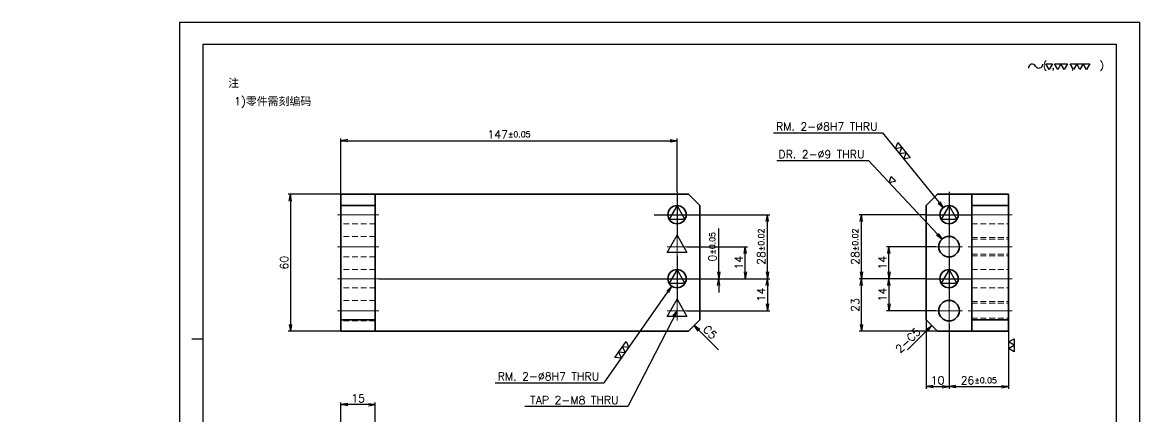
# Model space of a CAD drawing. Header units: millimetres. Extents: x 11035 to 42401, y -8968 to 2503.
# Drawn here: x 14685.2 to 15176.3, y 1439.6 to 1612.1 of the extents above; entities that cross this region are included whole.
import ezdxf

# ---------------------------------------------------------------- set-up
doc = ezdxf.new("R2010")
doc.units = ezdxf.units.MM
doc.linetypes.add('CENTER-HOKUTO', pattern=[23, 20, -1, 1, -1])
doc.linetypes.add('HIDDEN-HOKUTO', pattern=[3.8, 2.5, -1.3])
doc.layers.add('AM_7', color=2, linetype='CENTER-HOKUTO', lineweight=30)
doc.layers.add('AM_HID', color=1, linetype='HIDDEN-HOKUTO', lineweight=25)
doc.layers.add('title_frame', color=7, linetype='Continuous')
doc.layers.add('word_dim', color=253, linetype='Continuous')
doc.styles.get("Standard").update_dxf_attribs({"font": 'romans.shx', "bigfont": 'bigfont.shx'})
doc.dimstyles.new('RS1-1', dxfattribs={"dimtxt": 3.5, "dimasz": 3, "dimexe": 1, "dimexo": 0, "dimgap": 1, "dimtad": 3, "dimdsep": 46, "dimtxsty": 'Standard', "dimblk1": 'OPEN', "dimblk2": 'OPEN', "dimsah": 1, "dimcen": 0, "dimclrd": 256, "dimclre": 256, "dimclrt": 3, "dimazin": 2, "dimtfac": 1, "dimtmove": 0, "dimatfit": 3, "dimldrblk": 'OPEN', "dimfxl": 0, "dimtolj": 1, "dimtzin": 0, "dimarcsym": 0})

# ---------------------------------------------------------------- blocks, each defined once
blk = doc.blocks.new('shiage0')
at = {"layer": 'word_dim', "color": 3, "linetype": 'Continuous'}
for centre, start, end in [((1.69, 0), 30, 180), ((4.61, 1.69), 210, 0)]:
    blk.add_arc(centre, 1.69, start, end, dxfattribs=at)
blk = doc.blocks.new('10')
at = {"layer": 'title_frame', "color": 3, "linetype": 'Continuous'}
for points in [[(9.63, 2.65), (8.18, 5.15), (11.07, 5.15)], [(13.31, 2.65), (11.86, 5.15), (17.64, 5.15), (16.2, 2.65), (14.75, 5.15)], [(20.17, 2.65), (18.73, 5.15), (27.4, 5.15), (25.95, 2.65), (24.51, 5.15), (23.06, 2.65), (21.62, 5.15)]]:
    blk.add_lwpolyline(points, close=True, dxfattribs=at)
blk.add_blockref('shiage0', (0.52, 3.24), dxfattribs=at)
blk.add_text('( ,   ,     )', height=3, dxfattribs=at).set_placement((6.84, 2.97))
blk = doc.blocks.new('_Open')
at = {"color": 0, "lineweight": -2}
for p, q in [((-1, 0.17), (0, 0)), ((-1, -0.17), (0, 0)), ((0, 0), (-1, 0))]:
    blk.add_line(p, q, dxfattribs=at)
blk = doc.blocks.new('*D104')
at = {"layer": 'DEFPOINTS', "color": 0, "linetype": 'Continuous', "ltscale": 2}
for p in [(14824.45, 1444.81), (14824.45, 1420.29), (14839.45, 1420.29)]:
    blk.add_point(p, dxfattribs=at)
at = {"layer": 'word_dim', "linetype": 'Continuous', "lineweight": -2, "ltscale": 2}
for p, q in [((14824.45, 1420.29), (14824.45, 1445.81)), ((14836.45, 1444.81), (14827.45, 1444.81)), ((14839.45, 1420.29), (14839.45, 1445.81))]:
    blk.add_line(p, q, dxfattribs=at)
at = {"layer": 'word_dim', "linetype": 'Continuous', "lineweight": -2, "ltscale": 2, "xscale": 3, "yscale": 3, "zscale": 3, "rotation": 180}
blk.add_blockref('_Open', (14824.45, 1444.81), dxfattribs=at)
at = {"layer": 'word_dim', "linetype": 'Continuous', "lineweight": -2, "ltscale": 2, "xscale": 3, "yscale": 3, "zscale": 3}
blk.add_blockref('_Open', (14839.45, 1444.81), dxfattribs=at)
at = {"layer": 'word_dim', "color": 3, "linetype": 'Continuous', "ltscale": 2, "insert": (14831.95, 1447.56), "char_height": 3.5, "attachment_point": 5}
blk.add_mtext('\\A1;15', dxfattribs=at)
blk = doc.blocks.new('*D106')
at = {"layer": 'DEFPOINTS', "color": 0, "linetype": 'Continuous', "ltscale": 2}
for p in [(14831.95, 1536.93), (14802.37, 1476.93), (14831.95, 1476.93)]:
    blk.add_point(p, dxfattribs=at)
at = {"layer": 'word_dim', "linetype": 'Continuous', "lineweight": -2, "ltscale": 2}
for p, q in [((14831.95, 1536.93), (14801.37, 1536.93)), ((14802.37, 1533.93), (14802.37, 1479.93)), ((14831.95, 1476.93), (14801.37, 1476.93))]:
    blk.add_line(p, q, dxfattribs=at)
at = {"layer": 'word_dim', "linetype": 'Continuous', "lineweight": -2, "ltscale": 2, "xscale": 3, "yscale": 3, "zscale": 3}
for p, rotation in [((14802.37, 1536.93), 90), ((14802.37, 1476.93), 270)]:
    blk.add_blockref('_Open', p, dxfattribs=dict(at, rotation=rotation))
at = {"layer": 'word_dim', "color": 3, "linetype": 'Continuous', "ltscale": 2, "insert": (14799.62, 1506.93), "char_height": 3.5, "attachment_point": 5, "rotation": 90}
blk.add_mtext('\\A1;60', dxfattribs=at)
blk = doc.blocks.new('MARK_8PIN')
at = {"color": 3, "linetype": 'Continuous'}
blk.add_lwpolyline([(0, 4), (-3.46, -2), (3.46, -2)], close=True, dxfattribs=at)
blk.add_circle((0, 0), 4, dxfattribs=at)
blk = doc.blocks.new('MARK_CENTER')
at = {"color": 2, "linetype": 'CENTER-HOKUTO'}
for p, q in [((0, 10), (0, -10)), ((-10, 0), (10, 0))]:
    blk.add_line(p, q, dxfattribs=at)
blk = doc.blocks.new('*D108')
at = {"layer": 'DEFPOINTS', "color": 0, "linetype": 'Continuous', "ltscale": 2}
for p in [(15080.41, 1481.93), (15090.41, 1480.08), (15090.41, 1452.68)]:
    blk.add_point(p, dxfattribs=at)
at = {"layer": 'word_dim', "linetype": 'Continuous', "lineweight": -2, "ltscale": 2}
for p, q in [((15080.41, 1481.93), (15080.41, 1451.68)), ((15090.41, 1480.08), (15090.41, 1451.68)), ((15083.41, 1452.68), (15087.41, 1452.68))]:
    blk.add_line(p, q, dxfattribs=at)
at = {"layer": 'word_dim', "linetype": 'Continuous', "lineweight": -2, "ltscale": 2, "xscale": 3, "yscale": 3, "zscale": 3, "rotation": 180}
blk.add_blockref('_Open', (15080.41, 1452.68), dxfattribs=at)
at = {"layer": 'word_dim', "linetype": 'Continuous', "lineweight": -2, "ltscale": 2, "xscale": 3, "yscale": 3, "zscale": 3}
blk.add_blockref('_Open', (15090.41, 1452.68), dxfattribs=at)
at = {"layer": 'word_dim', "color": 3, "linetype": 'Continuous', "ltscale": 2, "insert": (15085.41, 1455.43), "char_height": 3.5, "attachment_point": 5}
blk.add_mtext('\\A1;10', dxfattribs=at)
blk = doc.blocks.new('*D109')
at = {"layer": 'DEFPOINTS', "color": 0, "linetype": 'Continuous', "ltscale": 2}
for p in [(15090.41, 1480.08), (15116.41, 1476.93), (15116.41, 1452.68)]:
    blk.add_point(p, dxfattribs=at)
at = {"layer": 'word_dim', "linetype": 'Continuous', "lineweight": -2, "ltscale": 2}
for p, q in [((15090.41, 1480.08), (15090.41, 1451.68)), ((15116.41, 1476.93), (15116.41, 1451.68)), ((15093.41, 1452.68), (15113.41, 1452.68))]:
    blk.add_line(p, q, dxfattribs=at)
at = {"layer": 'word_dim', "linetype": 'Continuous', "lineweight": -2, "ltscale": 2, "xscale": 3, "yscale": 3, "zscale": 3, "rotation": 180}
blk.add_blockref('_Open', (15090.41, 1452.68), dxfattribs=at)
at = {"layer": 'word_dim', "linetype": 'Continuous', "lineweight": -2, "ltscale": 2, "xscale": 3, "yscale": 3, "zscale": 3}
blk.add_blockref('_Open', (15116.41, 1452.68), dxfattribs=at)
at = {"layer": 'word_dim', "color": 3, "linetype": 'Continuous', "ltscale": 2, "insert": (15103.41, 1455.43), "char_height": 3.5, "attachment_point": 5}
blk.add_mtext('\\A1;26{\\H0.715x;%%p0.05}', dxfattribs=at)
blk = doc.blocks.new('*D110')
at = {"layer": 'DEFPOINTS', "color": 0, "linetype": 'Continuous', "ltscale": 2}
for p in [(15052.11, 1499.93), (15080.41, 1499.93), (15085.41, 1476.93)]:
    blk.add_point(p, dxfattribs=at)
at = {"layer": 'word_dim', "linetype": 'Continuous', "lineweight": -2, "ltscale": 2}
for p, q in [((15080.41, 1499.93), (15051.11, 1499.93)), ((15052.11, 1479.93), (15052.11, 1496.93)), ((15085.41, 1476.93), (15051.11, 1476.93))]:
    blk.add_line(p, q, dxfattribs=at)
at = {"layer": 'word_dim', "linetype": 'Continuous', "lineweight": -2, "ltscale": 2, "xscale": 3, "yscale": 3, "zscale": 3}
for p, rotation in [((15052.11, 1499.93), 90), ((15052.11, 1476.93), 270)]:
    blk.add_blockref('_Open', p, dxfattribs=dict(at, rotation=rotation))
at = {"layer": 'word_dim', "color": 3, "linetype": 'Continuous', "ltscale": 2, "insert": (15049.36, 1488.43), "char_height": 3.5, "attachment_point": 5, "rotation": 90}
blk.add_mtext('\\A1;23', dxfattribs=at)
blk = doc.blocks.new('*D111')
at = {"layer": 'DEFPOINTS', "color": 0, "linetype": 'Continuous', "ltscale": 2}
for p in [(15052.11, 1527.93), (15080.41, 1527.93), (15080.41, 1499.93)]:
    blk.add_point(p, dxfattribs=at)
at = {"layer": 'word_dim', "linetype": 'Continuous', "lineweight": -2, "ltscale": 2}
for p, q in [((15080.41, 1527.93), (15051.11, 1527.93)), ((15052.11, 1502.93), (15052.11, 1524.93)), ((15080.41, 1499.93), (15051.11, 1499.93))]:
    blk.add_line(p, q, dxfattribs=at)
at = {"layer": 'word_dim', "linetype": 'Continuous', "lineweight": -2, "ltscale": 2, "xscale": 3, "yscale": 3, "zscale": 3}
for p, rotation in [((15052.11, 1527.93), 90), ((15052.11, 1499.93), 270)]:
    blk.add_blockref('_Open', p, dxfattribs=dict(at, rotation=rotation))
at = {"layer": 'word_dim', "color": 3, "linetype": 'Continuous', "ltscale": 2, "insert": (15049.36, 1513.93), "char_height": 3.5, "attachment_point": 5, "rotation": 90}
blk.add_mtext('\\A1;28{\\H0.715x;%%p0.02}', dxfattribs=at)
blk = doc.blocks.new('*D112')
at = {"layer": 'DEFPOINTS', "color": 0, "linetype": 'Continuous', "ltscale": 2}
for p in [(15064.11, 1513.93), (15084.56, 1513.93), (15080.41, 1499.93)]:
    blk.add_point(p, dxfattribs=at)
at = {"layer": 'word_dim', "linetype": 'Continuous', "lineweight": -2, "ltscale": 2}
for p, q in [((15084.56, 1513.93), (15063.11, 1513.93)), ((15064.11, 1502.93), (15064.11, 1510.93)), ((15080.41, 1499.93), (15063.11, 1499.93))]:
    blk.add_line(p, q, dxfattribs=at)
at = {"layer": 'word_dim', "linetype": 'Continuous', "lineweight": -2, "ltscale": 2, "xscale": 3, "yscale": 3, "zscale": 3}
for p, rotation in [((15064.11, 1513.93), 90), ((15064.11, 1499.93), 270)]:
    blk.add_blockref('_Open', p, dxfattribs=dict(at, rotation=rotation))
at = {"layer": 'word_dim', "color": 3, "linetype": 'Continuous', "ltscale": 2, "insert": (15061.36, 1506.93), "char_height": 3.5, "attachment_point": 5, "rotation": 90}
blk.add_mtext('\\A1;14', dxfattribs=at)
blk = doc.blocks.new('*D113')
at = {"layer": 'DEFPOINTS', "color": 0, "linetype": 'Continuous', "ltscale": 2}
for p in [(15080.41, 1499.93), (15064.11, 1485.93), (15084.56, 1485.93)]:
    blk.add_point(p, dxfattribs=at)
at = {"layer": 'word_dim', "linetype": 'Continuous', "lineweight": -2, "ltscale": 2}
for p, q in [((15080.41, 1499.93), (15063.11, 1499.93)), ((15064.11, 1496.93), (15064.11, 1488.93)), ((15084.56, 1485.93), (15063.11, 1485.93))]:
    blk.add_line(p, q, dxfattribs=at)
at = {"layer": 'word_dim', "linetype": 'Continuous', "lineweight": -2, "ltscale": 2, "xscale": 3, "yscale": 3, "zscale": 3}
for p, rotation in [((15064.11, 1499.93), 90), ((15064.11, 1485.93), 270)]:
    blk.add_blockref('_Open', p, dxfattribs=dict(at, rotation=rotation))
at = {"layer": 'word_dim', "color": 3, "linetype": 'Continuous', "ltscale": 2, "insert": (15061.36, 1492.93), "char_height": 3.5, "attachment_point": 5, "rotation": 90}
blk.add_mtext('\\A1;14', dxfattribs=at)
blk = doc.blocks.new('MARK_M8BOLT')
at = {"color": 3, "linetype": 'Continuous'}
for p, q in [((-2.17, -1.25), (0, 2.5)), ((0, 2.5), (2.17, -1.25)), ((2.17, -1.25), (-2.17, -1.25))]:
    blk.add_line(p, q, dxfattribs=at)
blk = doc.blocks.new('*D114')
at = {"layer": 'DEFPOINTS', "color": 0, "linetype": 'Continuous', "ltscale": 2}
for p in [(14971.45, 1560.33), (14971.45, 1537.93), (14824.45, 1536.93)]:
    blk.add_point(p, dxfattribs=at)
at = {"layer": 'word_dim', "linetype": 'Continuous', "lineweight": -2, "ltscale": 2}
for p, q in [((14824.45, 1536.93), (14824.45, 1561.33)), ((14827.45, 1560.33), (14968.45, 1560.33)), ((14971.45, 1537.93), (14971.45, 1561.33))]:
    blk.add_line(p, q, dxfattribs=at)
at = {"layer": 'word_dim', "linetype": 'Continuous', "lineweight": -2, "ltscale": 2, "xscale": 3, "yscale": 3, "zscale": 3, "rotation": 180}
blk.add_blockref('_Open', (14824.45, 1560.33), dxfattribs=at)
at = {"layer": 'word_dim', "linetype": 'Continuous', "lineweight": -2, "ltscale": 2, "xscale": 3, "yscale": 3, "zscale": 3}
blk.add_blockref('_Open', (14971.45, 1560.33), dxfattribs=at)
at = {"layer": 'word_dim', "color": 3, "linetype": 'Continuous', "ltscale": 2, "insert": (14897.95, 1563.08), "char_height": 3.5, "attachment_point": 5}
blk.add_mtext('\\A1;147{\\H0.715x;%%p0.05}', dxfattribs=at)
blk = doc.blocks.new('*D115')
at = {"layer": 'DEFPOINTS', "color": 0, "linetype": 'Continuous', "ltscale": 2}
for p in [(14840.95, 1499.93), (14981.45, 1499.93), (14989.66, 1499.93)]:
    blk.add_point(p, dxfattribs=at)
at = {"layer": 'word_dim', "linetype": 'Continuous', "lineweight": -2, "ltscale": 2}
for p, q in [((14989.66, 1502.93), (14989.66, 1521.85)), ((14840.95, 1499.93), (14990.66, 1499.93)), ((14981.45, 1499.93), (14990.66, 1499.93)), ((14989.66, 1496.93), (14989.66, 1493.93))]:
    blk.add_line(p, q, dxfattribs=at)
at = {"layer": 'word_dim', "linetype": 'Continuous', "lineweight": -2, "ltscale": 2, "xscale": 3, "yscale": 3, "zscale": 3}
for rotation in [270, 90]:
    blk.add_blockref('_Open', (14989.66, 1499.93), dxfattribs=dict(at, rotation=rotation))
at = {"layer": 'word_dim', "color": 3, "linetype": 'Continuous', "ltscale": 2, "insert": (14986.91, 1513.89), "char_height": 3.5, "attachment_point": 5, "rotation": 90}
blk.add_mtext('\\A1;0{\\H0.715x;%%p0.05}', dxfattribs=at)
blk = doc.blocks.new('*D116')
at = {"layer": 'DEFPOINTS', "color": 0, "linetype": 'Continuous', "ltscale": 2}
for p in [(14979.19, 1527.93), (15010.98, 1527.93), (14979.19, 1499.93)]:
    blk.add_point(p, dxfattribs=at)
at = {"layer": 'word_dim', "linetype": 'Continuous', "lineweight": -2, "ltscale": 2}
for p, q in [((14979.19, 1527.93), (15011.98, 1527.93)), ((15010.98, 1502.93), (15010.98, 1524.93)), ((14979.19, 1499.93), (15011.98, 1499.93))]:
    blk.add_line(p, q, dxfattribs=at)
at = {"layer": 'word_dim', "linetype": 'Continuous', "lineweight": -2, "ltscale": 2, "xscale": 3, "yscale": 3, "zscale": 3}
for p, rotation in [((15010.98, 1527.93), 90), ((15010.98, 1499.93), 270)]:
    blk.add_blockref('_Open', p, dxfattribs=dict(at, rotation=rotation))
at = {"layer": 'word_dim', "color": 3, "linetype": 'Continuous', "ltscale": 2, "insert": (15008.23, 1513.93), "char_height": 3.5, "attachment_point": 5, "rotation": 90}
blk.add_mtext('\\A1;28{\\H0.715x;%%p0.02}', dxfattribs=at)
blk = doc.blocks.new('*D117')
at = {"layer": 'DEFPOINTS', "color": 0, "linetype": 'Continuous', "ltscale": 2}
for p in [(14979.19, 1499.93), (14975.77, 1485.93), (15010.98, 1485.93)]:
    blk.add_point(p, dxfattribs=at)
at = {"layer": 'word_dim', "linetype": 'Continuous', "lineweight": -2, "ltscale": 2}
for p, q in [((14979.19, 1499.93), (15011.98, 1499.93)), ((15010.98, 1496.93), (15010.98, 1488.93)), ((14975.77, 1485.93), (15011.98, 1485.93))]:
    blk.add_line(p, q, dxfattribs=at)
at = {"layer": 'word_dim', "linetype": 'Continuous', "lineweight": -2, "ltscale": 2, "xscale": 3, "yscale": 3, "zscale": 3}
for p, rotation in [((15010.98, 1499.93), 90), ((15010.98, 1485.93), 270)]:
    blk.add_blockref('_Open', p, dxfattribs=dict(at, rotation=rotation))
at = {"layer": 'word_dim', "color": 3, "linetype": 'Continuous', "ltscale": 2, "insert": (15008.23, 1492.93), "char_height": 3.5, "attachment_point": 5, "rotation": 90}
blk.add_mtext('\\A1;14', dxfattribs=at)
blk = doc.blocks.new('*D118')
at = {"layer": 'DEFPOINTS', "color": 0, "linetype": 'Continuous', "ltscale": 2}
for p in [(14975.77, 1513.93), (15001.26, 1513.93), (14979.19, 1499.93)]:
    blk.add_point(p, dxfattribs=at)
at = {"layer": 'word_dim', "linetype": 'Continuous', "lineweight": -2, "ltscale": 2}
for p, q in [((14975.77, 1513.93), (15002.26, 1513.93)), ((15001.26, 1502.93), (15001.26, 1510.93)), ((14979.19, 1499.93), (15002.26, 1499.93))]:
    blk.add_line(p, q, dxfattribs=at)
at = {"layer": 'word_dim', "linetype": 'Continuous', "lineweight": -2, "ltscale": 2, "xscale": 3, "yscale": 3, "zscale": 3}
for p, rotation in [((15001.26, 1513.93), 90), ((15001.26, 1499.93), 270)]:
    blk.add_blockref('_Open', p, dxfattribs=dict(at, rotation=rotation))
at = {"layer": 'word_dim', "color": 3, "linetype": 'Continuous', "ltscale": 2, "insert": (14998.51, 1506.93), "char_height": 3.5, "attachment_point": 5, "rotation": 90}
blk.add_mtext('\\A1;14', dxfattribs=at)
blk = doc.blocks.new('*D119')
at = {"layer": 'DEFPOINTS', "color": 0, "linetype": 'Continuous', "ltscale": 2}
for p in [(14973.75, 1503.21), (14969.16, 1496.66)]:
    blk.add_point(p, dxfattribs=at)
at = {"layer": 'word_dim', "linetype": 'Continuous', "lineweight": -2, "ltscale": 2}
for p, q in [((14939.57, 1454.42), (14967.44, 1494.2)), ((14891.87, 1454.42), (14939.57, 1454.42))]:
    blk.add_line(p, q, dxfattribs=at)
at = {"layer": 'word_dim', "linetype": 'Continuous', "lineweight": -2, "ltscale": 2, "xscale": 3, "yscale": 3, "zscale": 3, "rotation": 54.99461446905276}
blk.add_blockref('_Open', (14969.16, 1496.66), dxfattribs=at)
at = {"layer": 'word_dim', "color": 3, "linetype": 'Continuous', "ltscale": 2, "insert": (14915.22, 1457.17), "char_height": 3.5, "attachment_point": 5}
blk.add_mtext('\\A1;RM. 2-∅8H7 THRU', dxfattribs=at)
blk = doc.blocks.new('shiage3')
at = {"layer": 'word_dim', "color": 3, "linetype": 'Continuous'}
for p, q in [((-1.44, 2.5), (7.22, 2.5)), ((0, 0), (-1.44, 2.5)), ((1.44, 2.5), (0, 0)), ((2.89, 0), (1.44, 2.5)), ((4.33, 2.5), (2.89, 0)), ((5.77, 0), (4.33, 2.5)), ((7.22, 2.5), (5.77, 0))]:
    blk.add_line(p, q, dxfattribs=at)
blk = doc.blocks.new('*D120')
at = {"layer": 'DEFPOINTS', "color": 0, "linetype": 'Continuous', "ltscale": 2}
for p in [(15087.88, 1531.04), (15092.93, 1524.83)]:
    blk.add_point(p, dxfattribs=at)
at = {"layer": 'word_dim', "linetype": 'Continuous', "lineweight": -2, "ltscale": 2}
for p, q in [((15013.6, 1563.77), (15061.3, 1563.77)), ((15061.3, 1563.77), (15085.99, 1533.37))]:
    blk.add_line(p, q, dxfattribs=at)
at = {"layer": 'word_dim', "linetype": 'Continuous', "lineweight": -2, "ltscale": 2, "xscale": 3, "yscale": 3, "zscale": 3, "rotation": 309.0834844976222}
blk.add_blockref('_Open', (15087.88, 1531.04), dxfattribs=at)
at = {"layer": 'word_dim', "color": 3, "linetype": 'Continuous', "ltscale": 2, "insert": (15036.95, 1566.52), "char_height": 3.5, "attachment_point": 5}
blk.add_mtext('\\A1;RM. 2-∅8H7 THRU', dxfattribs=at)
blk = doc.blocks.new('*D121')
at = {"layer": 'DEFPOINTS', "color": 0, "linetype": 'Continuous', "ltscale": 2}
for p in [(15087.33, 1517.22), (15093.48, 1510.65)]:
    blk.add_point(p, dxfattribs=at)
at = {"layer": 'word_dim', "linetype": 'Continuous', "lineweight": -2, "ltscale": 2}
for p, q in [((15015.02, 1551.62), (15055.22, 1551.62)), ((15055.22, 1551.62), (15085.29, 1519.42))]:
    blk.add_line(p, q, dxfattribs=at)
at = {"layer": 'word_dim', "linetype": 'Continuous', "lineweight": -2, "ltscale": 2, "xscale": 3, "yscale": 3, "zscale": 3, "rotation": 313.0379318166086}
blk.add_blockref('_Open', (15087.33, 1517.22), dxfattribs=at)
at = {"layer": 'word_dim', "color": 3, "linetype": 'Continuous', "ltscale": 2, "insert": (15034.62, 1554.37), "char_height": 3.5, "attachment_point": 5}
blk.add_mtext('\\A1;DR. 2-∅9 THRU', dxfattribs=at)
blk = doc.blocks.new('shiage1')
at = {"layer": 'word_dim', "color": 3, "linetype": 'Continuous'}
for p, q in [((0, 0), (-1.44, 2.5)), ((-1.44, 2.5), (1.44, 2.5)), ((1.44, 2.5), (0, 0))]:
    blk.add_line(p, q, dxfattribs=at)
blk = doc.blocks.new('*D174')
at = {"layer": 'DEFPOINTS', "color": 0, "linetype": 'Continuous', "ltscale": 2}
for p in [(12963.48, 1497.4), (12979.48, 1497.4), (12979.48, 1483.71), (15859.98, 1372.29), (15847.48, 1361.98)]:
    blk.add_point(p, dxfattribs=at)
at = {"layer": 'word_dim', "linetype": 'Continuous', "lineweight": -2, "ltscale": 2}
for p, q in [((12963.48, 1497.4), (12963.48, 1482.71)), ((12979.48, 1497.4), (12979.48, 1482.71)), ((12966.48, 1483.71), (12976.48, 1483.71)), ((12979.48, 1483.71), (13007.42, 1483.71)), ((15819.06, 1338.55), (15845.16, 1360.07)), ((15774.52, 1338.55), (15819.06, 1338.55))]:
    blk.add_line(p, q, dxfattribs=at)
at = {"layer": 'word_dim', "linetype": 'Continuous', "lineweight": -2, "ltscale": 2, "xscale": 3, "yscale": 3, "zscale": 3}
for p, rotation in [((12963.48, 1483.71), 180), ((15847.48, 1361.98), 39.50519903359829)]:
    blk.add_blockref('_Open', p, dxfattribs=dict(at, rotation=rotation))
blk.add_blockref('_Open', (12979.48, 1483.71), dxfattribs=at)
at = {"layer": 'word_dim', "color": 3, "linetype": 'Continuous', "ltscale": 2, "char_height": 3.5, "attachment_point": 5}
for s, insert in [('\\A1;%%C16 g6', (12997.7, 1487.04)), ('\\A1;DR. ∅16.2 THRU', (15794.46, 1341.3))]:
    blk.add_mtext(s, dxfattribs=dict(at, insert=insert))
blk = doc.blocks.new('*D176')
at = {"layer": 'DEFPOINTS', "color": 0, "linetype": 'Continuous', "ltscale": 2}
for p in [(12963.73, 1548.82), (12963.73, 1529.4), (12979.23, 1529.4)]:
    blk.add_point(p, dxfattribs=at)
at = {"layer": 'DEFPOINTS', "color": 0, "ltscale": 2}
for p in [(42286.85, -8849.77), (42263.85, -8854.69), (42286.85, -8857.69)]:
    blk.add_point(p, dxfattribs=at)
at = {"layer": 'word_dim', "linetype": 'Continuous', "lineweight": -2, "ltscale": 2}
for p, q in [((12963.73, 1548.82), (12934.02, 1548.82)), ((12963.73, 1529.4), (12963.73, 1549.82)), ((12976.23, 1548.82), (12966.73, 1548.82)), ((12979.23, 1529.4), (12979.23, 1549.82))]:
    blk.add_line(p, q, dxfattribs=at)
at = {"layer": 'word_dim', "lineweight": 25, "ltscale": 2}
for p, q in [((42263.85, -8854.69), (42263.85, -8848.77)), ((42266.85, -8849.77), (42283.85, -8849.77)), ((42286.85, -8857.69), (42286.85, -8848.77))]:
    blk.add_line(p, q, dxfattribs=at)
at = {"layer": 'word_dim', "linetype": 'Continuous', "lineweight": -2, "ltscale": 2, "xscale": 3, "yscale": 3, "zscale": 3, "rotation": 180}
blk.add_blockref('_Open', (12963.73, 1548.82), dxfattribs=at)
at = {"layer": 'word_dim', "linetype": 'Continuous', "lineweight": -2, "ltscale": 2, "xscale": 3, "yscale": 3, "zscale": 3}
blk.add_blockref('_Open', (12979.23, 1548.82), dxfattribs=at)
at = {"layer": 'word_dim', "lineweight": 25, "ltscale": 2, "xscale": 3, "yscale": 3, "zscale": 3, "rotation": 180}
blk.add_blockref('_Open', (42263.85, -8849.77), dxfattribs=at)
at = {"layer": 'word_dim', "lineweight": 25, "ltscale": 2, "xscale": 3, "yscale": 3, "zscale": 3}
blk.add_blockref('_Open', (42286.85, -8849.77), dxfattribs=at)
at = {"layer": 'word_dim', "color": 3, "linetype": 'Continuous', "ltscale": 2, "insert": (12947.37, 1552.67), "char_height": 3.5, "attachment_point": 5}
blk.add_mtext('\\A1;%%C15.5{\\H0.7x;\\S+0^ -0.05;}', dxfattribs=at)
at = {"layer": 'word_dim', "color": 3, "ltscale": 2, "insert": (42275.35, -8847.02), "char_height": 3.5, "attachment_point": 5}
blk.add_mtext('\\A1;23', dxfattribs=at)
blk = doc.blocks.new('*D177')
at = {"layer": 'DEFPOINTS', "color": 0, "linetype": 'Continuous', "ltscale": 2}
for p in [(12963.73, 1529.4), (12979.23, 1521.4), (13006.99, 1521.4)]:
    blk.add_point(p, dxfattribs=at)
at = {"layer": 'DEFPOINTS', "color": 0, "ltscale": 2}
for p in [(42316.85, -8864.8), (42321.85, -8874.69), (42316.85, -8883.05)]:
    blk.add_point(p, dxfattribs=at)
at = {"layer": 'word_dim', "linetype": 'Continuous', "lineweight": -2, "ltscale": 2}
for p, q in [((13006.99, 1532.4), (13006.99, 1535.4)), ((12963.73, 1529.4), (13007.99, 1529.4)), ((13006.99, 1529.4), (13006.99, 1521.4)), ((12979.23, 1521.4), (13007.99, 1521.4)), ((13006.99, 1518.4), (13006.99, 1515.4))]:
    blk.add_line(p, q, dxfattribs=at)
at = {"layer": 'word_dim', "lineweight": 25, "ltscale": 2}
for p, q in [((42316.85, -8864.8), (42316.85, -8884.05)), ((42321.85, -8874.69), (42321.85, -8884.05)), ((42313.85, -8883.05), (42310.85, -8883.05)), ((42321.85, -8883.05), (42316.85, -8883.05)), ((42324.85, -8883.05), (42327.85, -8883.05))]:
    blk.add_line(p, q, dxfattribs=at)
at = {"layer": 'word_dim', "linetype": 'Continuous', "lineweight": -2, "ltscale": 2, "xscale": 3, "yscale": 3, "zscale": 3}
for p, rotation in [((13006.99, 1529.4), 270), ((13006.99, 1521.4), 90)]:
    blk.add_blockref('_Open', p, dxfattribs=dict(at, rotation=rotation))
at = {"layer": 'word_dim', "lineweight": 25, "ltscale": 2, "xscale": 3, "yscale": 3, "zscale": 3}
blk.add_blockref('_Open', (42316.85, -8883.05), dxfattribs=at)
at = {"layer": 'word_dim', "lineweight": 25, "ltscale": 2, "xscale": 3, "yscale": 3, "zscale": 3, "rotation": 180}
blk.add_blockref('_Open', (42321.85, -8883.05), dxfattribs=at)
at = {"layer": 'word_dim', "color": 3, "linetype": 'Continuous', "ltscale": 2, "insert": (13004.24, 1525.4), "char_height": 3.5, "attachment_point": 5, "rotation": 90}
blk.add_mtext('\\A1;8', dxfattribs=at)
at = {"layer": 'word_dim', "color": 3, "ltscale": 2, "insert": (42319.35, -8880.3), "char_height": 3.5, "attachment_point": 5}
blk.add_mtext('\\A1;5', dxfattribs=at)
blk = doc.blocks.new('*D178')
at = {"layer": 'DEFPOINTS', "color": 0, "linetype": 'Continuous', "ltscale": 2}
for p in [(12976.24, 1569.81), (12969.75, 1539.82), (12973.21, 1539.82), (12963.73, 1529.4), (12979.23, 1529.4)]:
    blk.add_point(p, dxfattribs=at)
at = {"layer": 'DEFPOINTS', "color": 0, "ltscale": 2}
for p in [(42315.82, -8863.94), (42317.89, -8861.45)]:
    blk.add_point(p, dxfattribs=at)
at = {"layer": 'word_dim', "linetype": 'Continuous', "lineweight": -2, "ltscale": 2}
for q in [(12957.28, 1567.42), (12985.68, 1567.42)]:
    blk.add_line((12971.48, 1542.82), q, dxfattribs=at)
at = {"layer": 'word_dim', "lineweight": 25, "ltscale": 2}
for p, q in [((42335.5, -8840.23), (42319.81, -8859.14)), ((42377.1, -8840.23), (42335.5, -8840.23)), ((42315.82, -8863.94), (42317.89, -8861.45)), ((42313.9, -8866.25), (42311.99, -8868.56))]:
    blk.add_line(p, q, dxfattribs=at)
at = {"layer": 'word_dim', "linetype": 'Continuous', "lineweight": -2, "ltscale": 2}
blk.add_arc((12971.48, 1542.82), 27.4, 66.276, 113.724, dxfattribs=at)
at = {"layer": 'word_dim', "linetype": 'Continuous', "lineweight": -2, "ltscale": 2, "xscale": 3, "yscale": 3, "zscale": 3}
for p, rotation in [((12957.78, 1566.56), 206.8619962460085), ((12985.18, 1566.56), 333.1380037539915)]:
    blk.add_blockref('_Open', p, dxfattribs=dict(at, rotation=rotation))
at = {"layer": 'word_dim', "lineweight": 25, "ltscale": 2, "xscale": 3, "yscale": 3, "zscale": 3}
for p, rotation in [((42317.89, -8861.45), 230.3130372418511), ((42315.82, -8863.94), 50.31303724185107)]:
    blk.add_blockref('_Open', p, dxfattribs=dict(at, rotation=rotation))
at = {"layer": 'word_dim', "color": 3, "linetype": 'Continuous', "ltscale": 2, "insert": (12971.48, 1572.98), "char_height": 3.5, "attachment_point": 5}
blk.add_mtext('\\A1;60°', dxfattribs=at)
at = {"layer": 'word_dim', "color": 3, "ltscale": 2, "insert": (42356.8, -8837.48), "char_height": 3.5, "attachment_point": 5}
blk.add_mtext('\\A1;TAP{\\Fromans,bigfont|c134;.2-}M{\\Fromans,bigfont|c134;4} THRU', dxfattribs=at)
blk = doc.blocks.new('*D181')
at = {"layer": 'DEFPOINTS', "color": 0, "linetype": 'Continuous', "ltscale": 2}
for p in [(12943.98, 1506.4), (12998.98, 1506.4), (12943.98, 1471.43)]:
    blk.add_point(p, dxfattribs=at)
at = {"layer": 'DEFPOINTS', "color": 0, "ltscale": 2}
for p in [(42321.85, -8918.03), (42321.85, -8929.03), (42338, -8929.03)]:
    blk.add_point(p, dxfattribs=at)
at = {"layer": 'word_dim', "linetype": 'Continuous', "lineweight": -2, "ltscale": 2}
for p, q in [((12943.98, 1506.4), (12943.98, 1470.43)), ((12998.98, 1506.4), (12998.98, 1470.43)), ((12995.98, 1471.43), (12946.98, 1471.43))]:
    blk.add_line(p, q, dxfattribs=at)
at = {"layer": 'word_dim', "lineweight": 25, "ltscale": 2}
for p, q in [((42321.85, -8918.03), (42338.69, -8918.03)), ((42338, -8920.83), (42338, -8926.23)), ((42321.85, -8929.03), (42338.69, -8929.03))]:
    blk.add_line(p, q, dxfattribs=at)
at = {"layer": 'word_dim', "linetype": 'Continuous', "lineweight": -2, "ltscale": 2, "xscale": 3, "yscale": 3, "zscale": 3, "rotation": 180}
blk.add_blockref('_Open', (12943.98, 1471.43), dxfattribs=at)
at = {"layer": 'word_dim', "linetype": 'Continuous', "lineweight": -2, "ltscale": 2, "xscale": 3, "yscale": 3, "zscale": 3}
blk.add_blockref('_Open', (12998.98, 1471.43), dxfattribs=at)
at = {"layer": 'word_dim', "lineweight": 25, "ltscale": 2, "xscale": 2.8, "yscale": 2.8, "zscale": 2.8}
for p, rotation in [((42338, -8918.03), 90), ((42338, -8929.03), 270)]:
    blk.add_blockref('_Open', p, dxfattribs=dict(at, rotation=rotation))
at = {"layer": 'word_dim', "color": 3, "linetype": 'Continuous', "ltscale": 2, "insert": (12971.48, 1474.18), "char_height": 3.5, "attachment_point": 5}
blk.add_mtext('\\A1;%%c55', dxfattribs=at)
at = {"layer": 'word_dim', "color": 3, "ltscale": 2, "insert": (42335.55, -8923.53), "char_height": 3.5, "attachment_point": 5, "rotation": 90}
blk.add_mtext('\\A1;%%c11', dxfattribs=at)
blk = doc.blocks.new('*D186')
at = {"layer": 'DEFPOINTS', "color": 0, "linetype": 'Continuous', "ltscale": 2}
for p in [(12952.09, 1428.11), (12955.87, 1422.22)]:
    blk.add_point(p, dxfattribs=at)
at = {"layer": 'DEFPOINTS', "color": 0, "ltscale": 2}
for p in [(42286.85, -8931.53), (42311.85, -8935.53), (42311.85, -8957.81)]:
    blk.add_point(p, dxfattribs=at)
at = {"layer": 'word_dim', "linetype": 'Continuous', "lineweight": -2, "ltscale": 2}
for p, q in [((12901.13, 1448.14), (12939.23, 1448.14)), ((12939.23, 1448.14), (12950.47, 1430.63))]:
    blk.add_line(p, q, dxfattribs=at)
at = {"layer": 'word_dim', "lineweight": 25, "ltscale": 2}
for p, q in [((42286.85, -8931.53), (42286.85, -8958.81)), ((42311.85, -8935.53), (42311.85, -8958.81)), ((42289.85, -8957.81), (42308.85, -8957.81))]:
    blk.add_line(p, q, dxfattribs=at)
at = {"layer": 'word_dim', "linetype": 'Continuous', "lineweight": -2, "ltscale": 2, "xscale": 3, "yscale": 3, "zscale": 3, "rotation": 302.7024451392481}
blk.add_blockref('_Open', (12952.09, 1428.11), dxfattribs=at)
at = {"layer": 'word_dim', "lineweight": 25, "ltscale": 2, "xscale": 3, "yscale": 3, "zscale": 3, "rotation": 180}
blk.add_blockref('_Open', (42286.85, -8957.81), dxfattribs=at)
at = {"layer": 'word_dim', "lineweight": 25, "ltscale": 2, "xscale": 3, "yscale": 3, "zscale": 3}
blk.add_blockref('_Open', (42311.85, -8957.81), dxfattribs=at)
at = {"layer": 'word_dim', "color": 3, "linetype": 'Continuous', "ltscale": 2, "insert": (12919.68, 1450.89), "char_height": 3.5, "attachment_point": 5}
blk.add_mtext('\\A1;DR.4-∅7 THRU', dxfattribs=at)
at = {"layer": 'word_dim', "color": 3, "ltscale": 2, "insert": (42299.35, -8955.06), "char_height": 3.5, "attachment_point": 5}
blk.add_mtext('\\A1;25', dxfattribs=at)
blk = doc.blocks.new('*D187')
at = {"layer": 'DEFPOINTS', "color": 0, "linetype": 'Continuous', "ltscale": 2}
for p in [(12993.55, 1428.66), (12984.42, 1421.67)]:
    blk.add_point(p, dxfattribs=at)
at = {"layer": 'DEFPOINTS', "color": 0, "ltscale": 2}
for p in [(42263.85, -8929.78), (42321.85, -8935.53), (42321.85, -8967.22)]:
    blk.add_point(p, dxfattribs=at)
at = {"layer": 'word_dim', "linetype": 'Continuous', "lineweight": -2, "ltscale": 2}
for p, q in [((13010.45, 1441.61), (12995.93, 1430.48)), ((13054.32, 1441.61), (13010.45, 1441.61))]:
    blk.add_line(p, q, dxfattribs=at)
at = {"layer": 'word_dim', "lineweight": 25, "ltscale": 2}
for p, q in [((42263.85, -8929.78), (42263.85, -8968.22)), ((42321.85, -8935.53), (42321.85, -8968.22)), ((42266.85, -8967.22), (42318.85, -8967.22))]:
    blk.add_line(p, q, dxfattribs=at)
at = {"layer": 'word_dim', "linetype": 'Continuous', "lineweight": -2, "ltscale": 2, "xscale": 3, "yscale": 3, "zscale": 3, "rotation": 217.4505333266738}
blk.add_blockref('_Open', (12993.55, 1428.66), dxfattribs=at)
at = {"layer": 'word_dim', "lineweight": 25, "ltscale": 2, "xscale": 3, "yscale": 3, "zscale": 3, "rotation": 180}
blk.add_blockref('_Open', (42263.85, -8967.22), dxfattribs=at)
at = {"layer": 'word_dim', "lineweight": 25, "ltscale": 2, "xscale": 3, "yscale": 3, "zscale": 3}
blk.add_blockref('_Open', (42321.85, -8967.22), dxfattribs=at)
at = {"layer": 'word_dim', "color": 3, "linetype": 'Continuous', "ltscale": 2, "insert": (13032.88, 1444.36), "char_height": 3.5, "attachment_point": 5}
blk.add_mtext('\\A1;DR 4-∅11.5 DP8', dxfattribs=at)
at = {"layer": 'word_dim', "color": 3, "ltscale": 2, "insert": (42292.85, -8964.47), "char_height": 3.5, "attachment_point": 5}
blk.add_mtext('\\A1;58', dxfattribs=at)

msp = doc.modelspace()

# ---------------------------------------------------------------- linework, layer by layer
at = {"color": 7, "lineweight": 35, "ltscale": 0.125}
for p, q in [((14824.452, 1536.935), (14824.452, 1531.935)), ((14839.452, 1531.935), (14839.452, 1536.935)), ((15100.405, 1536.935), (15100.405, 1531.935)), ((15116.405, 1531.935), (15116.405, 1536.935)), ((14824.452, 1481.935), (14824.452, 1476.935)), ((14839.452, 1481.935), (14839.452, 1476.935)), ((15100.405, 1476.935), (15100.405, 1481.935)), ((15116.405, 1481.935), (15116.405, 1476.935))]:
    msp.add_line(p, q, dxfattribs=at)
at = {"color": 7, "lineweight": 35, "ltscale": 0.375}
for p, q in [((14824.452, 1536.935), (14839.452, 1536.935)), ((15085.405, 1536.935), (15100.405, 1536.935)), ((14824.452, 1531.935), (14839.452, 1531.935)), ((14824.452, 1481.935), (14839.452, 1481.935)), ((14824.452, 1476.935), (14839.452, 1476.935)), ((15085.405, 1476.935), (15100.405, 1476.935))]:
    msp.add_line(p, q, dxfattribs=at)
at = {"color": 7, "lineweight": 35}
for p, q in [((14839.452, 1536.935), (14976.452, 1536.935)), ((14824.452, 1481.935), (14824.452, 1531.935)), ((14839.452, 1481.935), (14839.452, 1531.935)), ((14981.452, 1531.935), (14981.452, 1481.935)), ((15080.405, 1481.935), (15080.405, 1531.935)), ((15100.405, 1531.935), (15100.405, 1481.935)), ((15116.405, 1531.935), (15116.405, 1481.935)), ((14839.452, 1476.935), (14976.452, 1476.935))]:
    msp.add_line(p, q, dxfattribs=at)
at = {"color": 7, "lineweight": 35, "ltscale": 0.176777}
for p, q in [((14976.452, 1536.935), (14981.452, 1531.935)), ((15080.405, 1531.935), (15085.405, 1536.935)), ((14976.452, 1476.935), (14981.452, 1481.935)), ((15080.405, 1481.935), (15085.405, 1476.935))]:
    msp.add_line(p, q, dxfattribs=at)
at = {"color": 7, "lineweight": 35, "ltscale": 0.4}
for p, q in [((15100.405, 1536.935), (15116.405, 1536.935)), ((15100.405, 1531.935), (15116.405, 1531.935)), ((15100.405, 1481.935), (15116.405, 1481.935)), ((15100.405, 1476.935), (15116.405, 1476.935))]:
    msp.add_line(p, q, dxfattribs=at)
at = {"color": 7, "lineweight": 35}
for centre, radius in [((14971.452, 1527.935), 4), ((15090.405, 1527.935), 4), ((15090.405, 1513.935), 4.5), ((14971.452, 1499.935), 4), ((15090.405, 1499.935), 4), ((15090.405, 1485.935), 4.5)]:
    msp.add_circle(centre, radius, dxfattribs=at)
at = {"layer": 'AM_7', "color": 2, "lineweight": 13}
for p, q in [((14971.452, 1533.135), (14971.452, 1522.735)), ((15090.405, 1533.135), (15090.405, 1522.735)), ((14840.952, 1527.935), (14822.951, 1527.935)), ((14976.652, 1527.935), (14966.252, 1527.935)), ((15095.605, 1527.935), (15085.205, 1527.935)), ((15098.805, 1527.935), (15118.005, 1527.935)), ((14971.452, 1518.255), (14971.452, 1509.614)), ((15090.405, 1519.785), (15090.405, 1508.085)), ((14840.952, 1513.935), (14822.951, 1513.935)), ((14975.772, 1513.935), (14967.131, 1513.935)), ((15096.255, 1513.935), (15084.555, 1513.935)), ((15098.805, 1513.935), (15118.005, 1513.935)), ((14971.452, 1505.135), (14971.452, 1494.735)), ((15090.405, 1505.135), (15090.405, 1494.735)), ((14840.952, 1499.935), (14822.951, 1499.935)), ((14976.652, 1499.935), (14966.252, 1499.935)), ((15095.605, 1499.935), (15085.205, 1499.935)), ((15098.805, 1499.935), (15118.005, 1499.935)), ((14971.452, 1490.255), (14971.452, 1481.614)), ((15090.405, 1491.785), (15090.405, 1480.085)), ((14840.952, 1485.935), (14822.951, 1485.935)), ((14975.772, 1485.935), (14967.131, 1485.935)), ((15096.255, 1485.935), (15084.555, 1485.935)), ((15098.805, 1485.935), (15118.005, 1485.935))]:
    msp.add_line(p, q, dxfattribs=at)
at = {"layer": 'AM_HID', "color": 1, "lineweight": 13}
for p, q in [((14839.452, 1531.935), (14824.452, 1531.935)), ((15100.405, 1531.935), (15116.405, 1531.935)), ((14839.452, 1523.935), (14824.452, 1523.935)), ((15100.405, 1523.935), (15116.405, 1523.935)), ((14839.452, 1518.435), (14824.452, 1518.435)), ((15100.405, 1517.935), (15116.405, 1517.935)), ((15100.405, 1517.258), (15116.405, 1517.258)), ((14839.452, 1509.435), (14824.452, 1509.435)), ((15100.405, 1510.611), (15116.405, 1510.611)), ((15100.405, 1509.935), (15116.405, 1509.935)), ((14839.452, 1503.935), (14824.452, 1503.935)), ((15100.405, 1503.935), (15116.405, 1503.935)), ((14839.452, 1495.935), (14824.452, 1495.935)), ((15100.405, 1495.935), (15116.405, 1495.935)), ((14839.452, 1490.435), (14824.452, 1490.435)), ((15100.405, 1489.935), (15116.405, 1489.935)), ((15100.405, 1489.258), (15116.405, 1489.258)), ((14839.452, 1481.435), (14824.452, 1481.435)), ((15100.405, 1482.611), (15116.405, 1482.611)), ((15100.405, 1481.935), (15116.405, 1481.935))]:
    msp.add_line(p, q, dxfattribs=at)
at = {"layer": 'title_frame'}
msp.add_line((14759.189, 1473.578), (14764.189, 1473.578), dxfattribs=at)
at = {"layer": 'title_frame', "color": 4}
msp.add_lwpolyline([(15173.864, 1612.078), (14753.864, 1612.078), (14753.864, 1315.078), (15173.864, 1315.078)], close=True, dxfattribs=at)
at = {"layer": 'title_frame'}
msp.add_lwpolyline([(14764.189, 1602.615), (15163.539, 1602.615), (15163.539, 1324.54), (14764.189, 1324.54)], close=True, dxfattribs=at)
at = {"layer": 'word_dim', "color": 3, "linetype": 'Continuous', "ltscale": 2}
msp.add_lwpolyline([(15116.405, 1472.238), (15118.908, 1473.683), (15118.908, 1467.903), (15116.405, 1469.348), (15118.908, 1470.793)], close=True, dxfattribs=at)

# ---------------------------------------------------------------- block references
at = {"layer": 'word_dim', "linetype": 'Continuous', "ltscale": 2}
msp.add_blockref('10', (15124.605, 1588.876), dxfattribs=at)
at = {"layer": 'word_dim', "color": 3, "linetype": 'Continuous', "ltscale": 2}
for name, p, rotation in [('shiage3', (15066.94, 1556.826), 309.0834844976094), ('shiage1', (15064.259, 1541.936), 313.0379318166116), ('shiage3', (14947.084, 1465.141), 54.99461446904182)]:
    msp.add_blockref(name, p, dxfattribs=dict(at, rotation=rotation))
at = {"layer": 'word_dim', "color": 3, "linetype": 'CENTER-HOKUTO', "ltscale": 2}
for p in [(14971.452, 1527.935), (15090.405, 1527.935), (14971.452, 1499.935), (15090.405, 1499.935)]:
    msp.add_blockref('MARK_CENTER', p, dxfattribs=at)
at = {"layer": 'word_dim', "color": 3, "linetype": 'Continuous', "ltscale": 2}
for p in [(14971.452, 1527.935), (15090.405, 1527.935), (14971.452, 1499.935), (15090.405, 1499.935)]:
    msp.add_blockref('MARK_8PIN', p, dxfattribs=at)
at = {"layer": 'word_dim', "linetype": 'Continuous', "ltscale": 2, "xscale": 2, "yscale": 2, "zscale": 2}
for p in [(14971.452, 1513.935), (14971.452, 1485.935)]:
    msp.add_blockref('MARK_M8BOLT', p, dxfattribs=at)

# ---------------------------------------------------------------- texts
at = {"ltscale": 2, "char_height": 3.5, "attachment_point": 1}
for s, insert, width in [('{\\fSimSun|b0|i0|c134|p2;\\C3;注}', (14775.155, 1587.321), 10.36469), ('{\\Fromans,bigfont|c134;\\C3;1)\\fSimSun|b0|i0|c134|p2;零件需刻编码}', (14777.721, 1579.313), 96.90613)]:
    msp.add_mtext(s, dxfattribs=dict(at, insert=insert, width=width))
at = {"layer": 'word_dim', "color": 3, "linetype": 'Continuous', "ltscale": 2}
for s, rotation, p in [('C5', 315, (14982.452, 1477.435)), ('2-C5', 45, (15069.07, 1467.1))]:
    msp.add_text(s, height=3.5, rotation=rotation, dxfattribs=at).set_placement(p)
at = {"layer": 'word_dim', "color": 3, "linetype": 'Continuous', "ltscale": 2, "insert": (14945.909, 1445.031), "char_height": 3.5, "attachment_point": 9}
msp.add_mtext('\\A1;TAP 2-M8 THRU', dxfattribs=at)

# ---------------------------------------------------------------- dimensions: what is measured, and where the dimension line sits
at = {"layer": 'word_dim', "linetype": 'Continuous', "ltscale": 2}
dim = msp.add_angular_dim_2l(base=(12976.241, 1569.81), line1=((12973.214, 1539.825), (12979.232, 1529.401)), line2=((12969.75, 1539.825), (12963.732, 1529.401)), dimstyle='RS1-1', dxfattribs=at)
dim.commit()
dim.dimension.update_dxf_attribs({"geometry": '*D178', "text_midpoint": (12971.482, 1572.977)})
for p1, p2, text, picture, middle in [((15092.927, 1524.83), (15087.883, 1531.04), 'RM. 2-<>H7 THRU', '*D120', (15036.951, 1563.768)), ((15093.476, 1510.646), (15087.334, 1517.224), 'DR. 2-<> THRU', '*D121', (15034.618, 1551.618)), ((14973.746, 1503.211), (14969.157, 1496.658), 'RM. 2-<>H7 THRU', '*D119', (14915.222, 1454.416)), ((15859.976, 1372.285), (15847.477, 1361.98), 'DR. <> THRU', '*D174', (15794.456, 1338.547)), ((12955.873, 1422.217), (12952.091, 1428.108), 'DR.4-<> THRU', '*D186', (12919.682, 1448.137)), ((12984.417, 1421.666), (12993.547, 1428.659), 'DR 4-<> DP8', '*D187', (13032.883, 1441.606))]:
    dim = msp.add_diameter_dim_2p(p1=p1, p2=p2, text=text, dimstyle='RS1-1', override={"dimtoh": 1, "dimtofl": 0}, dxfattribs=at)
    dim.commit()
    dim.dimension.update_dxf_attribs({"geometry": picture, "text_midpoint": middle, "dimtype": 163})
for base, p1, p2, text, picture, middle in [((14971.452, 1560.332), (14824.452, 1536.935), (14971.452, 1537.935), '<>{\\H0.715x;%%p0.05}', '*D114', (14897.952, 1563.082)), ((12963.732, 1548.817), (12979.232, 1529.401), (12963.732, 1529.401), '%%C<>{\\H0.7x;\\S+0^ -0.05;}', '*D176', (12947.374, 1552.675)), ((12943.982, 1471.426), (12998.982, 1506.401), (12943.982, 1506.401), '%%c<>', '*D181', (12971.482, 1474.176)), ((15116.405, 1452.678), (15090.405, 1480.085), (15116.405, 1476.935), '<>{\\H0.715x;%%p0.05}', '*D109', (15103.405, 1455.428))]:
    dim = msp.add_linear_dim(base=base, p1=p1, p2=p2, text=text, dimstyle='RS1-1', dxfattribs=at)
    dim.commit()
    dim.dimension.update_dxf_attribs({"geometry": picture, "text_midpoint": middle})
for base, p1, p2, picture, middle in [((13006.99, 1521.401), (12963.732, 1529.401), (12979.232, 1521.401), '*D177', (13004.24, 1525.401)), ((14802.367, 1476.935), (14831.952, 1536.935), (14831.952, 1476.935), '*D106', (14799.617, 1506.935)), ((15001.258, 1513.935), (14979.192, 1499.935), (14975.772, 1513.935), '*D118', (14998.508, 1506.935)), ((15064.11, 1513.935), (15080.405, 1499.935), (15084.555, 1513.935), '*D112', (15061.36, 1506.935)), ((15010.976, 1485.935), (14979.192, 1499.935), (14975.772, 1485.935), '*D117', (15008.226, 1492.935)), ((15052.107, 1499.935), (15085.405, 1476.935), (15080.405, 1499.935), '*D110', (15049.357, 1488.435)), ((15064.11, 1485.935), (15080.405, 1499.935), (15084.555, 1485.935), '*D113', (15061.36, 1492.935))]:
    dim = msp.add_linear_dim(base=base, p1=p1, p2=p2, angle=90, dimstyle='RS1-1', dxfattribs=at)
    dim.commit()
    dim.dimension.update_dxf_attribs({"geometry": picture, "text_midpoint": middle})
for base, p1, p2, picture, middle in [((15010.976, 1527.935), (14979.192, 1499.935), (14979.192, 1527.935), '*D116', (15008.226, 1513.935)), ((15052.107, 1527.935), (15080.405, 1499.935), (15080.405, 1527.935), '*D111', (15049.357, 1513.935))]:
    dim = msp.add_linear_dim(base=base, p1=p1, p2=p2, angle=90, text='<>{\\H0.715x;%%p0.02}', dimstyle='RS1-1', dxfattribs=at)
    dim.commit()
    dim.dimension.update_dxf_attribs({"geometry": picture, "text_midpoint": middle})
dim = msp.add_linear_dim(base=(14989.664481392, 1499.93473612), p1=(14840.951646566, 1499.93473612), p2=(14981.451646566, 1499.93473612), angle=90, text='<>{\\H0.715x;%%p0.05}', dimstyle='RS1-1', dxfattribs=at)
dim.commit()
dim.dimension.update_dxf_attribs({"geometry": '*D115', "text_midpoint": (14989.664481392, 1513.892652787), "dimtype": 160})
at = {"layer": 'word_dim', "color": 3, "linetype": 'Continuous', "ltscale": 2}
dim = msp.add_linear_dim(base=(12979.482, 1483.711), p1=(12963.482, 1497.401), p2=(12979.482, 1497.401), text='%%C<> g6', dimstyle='RS1-1', dxfattribs=at)
dim.commit()
dim.dimension.update_dxf_attribs({"geometry": '*D174', "text_midpoint": (12997.701, 1483.711), "dimtype": 160})
at = {"layer": 'word_dim', "linetype": 'Continuous', "ltscale": 2}
for base, p1, p2, picture, middle in [((15090.405, 1452.678), (15080.405, 1481.935), (15090.405, 1480.085), '*D108', (15085.405, 1455.428)), ((14824.452, 1444.806), (14839.452, 1420.295), (14824.452, 1420.295), '*D104', (14831.952, 1447.556))]:
    dim = msp.add_linear_dim(base=base, p1=p1, p2=p2, dimstyle='RS1-1', dxfattribs=at)
    dim.commit()
    dim.dimension.update_dxf_attribs({"geometry": picture, "text_midpoint": middle})

# ---------------------------------------------------------------- leaders
at = {"layer": 'word_dim', "linetype": 'Continuous', "ltscale": 2, "annotation_type": 0, "has_hookline": 1, "hookline_direction": 1, "text_width": 41.033}
msp.add_leader([(14971.452, 1485.935), (14949.909, 1444.031), (14946.909, 1444.031)], dimstyle='RS1-1', dxfattribs=at)
at = {"layer": 'word_dim', "linetype": 'Continuous'}
for points in [[(14978.952, 1479.435), (14989.558, 1468.828)], [(15082.905, 1479.435), (15072.299, 1468.828)]]:
    msp.add_leader(points, dimstyle='RS1-1', dxfattribs=at)

doc.saveas('drawing.dxf')
